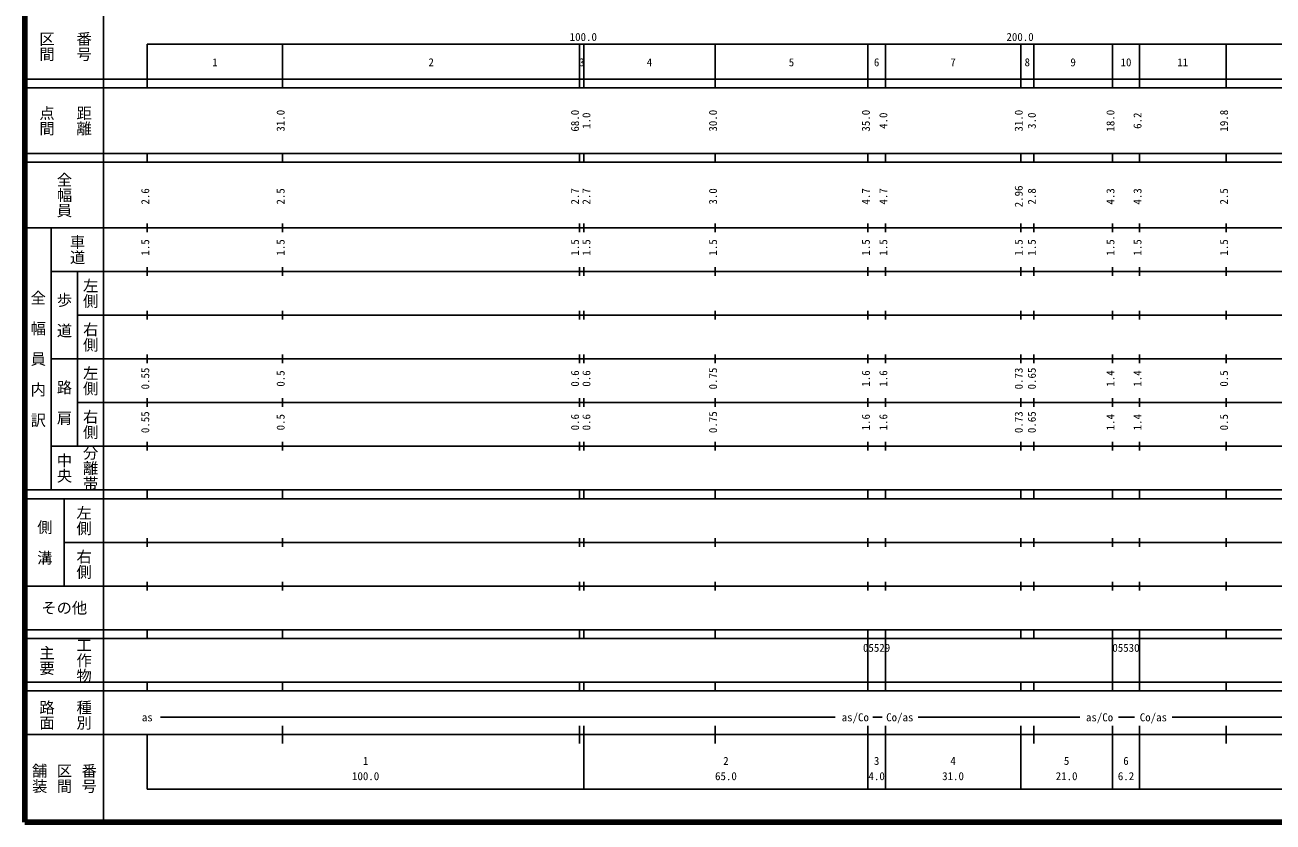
# Model space of a CAD drawing. Units: millimetres on the paper, enlarged 1000 times. Extents: x 40000 to 680000, y 20000 to 380000.
# Drawn here: x 40000 to 325768, y 20000 to 202409 of the extents above; entities that cross this region are included whole.
import ezdxf
from ezdxf.enums import TextEntityAlignment as Align

# ---------------------------------------------------------------- set-up
doc = ezdxf.new("R2010")
doc.units = ezdxf.units.MM
doc.header["$LTSCALE"] = 1000
doc.layers.add('M-TTL', color=2, linetype='Continuous', lineweight=140)
doc.layers.add('M-TTL-BAND', color=7, linetype='Continuous', lineweight=25)
doc.styles.add('@ＭＳ ゴシック', font='')
doc.styles.add('ＭＳ ゴシック', font='')
doc.styles.get('@ＭＳ ゴシック').set_extended_font_data('@MS Gothic')
doc.styles.get('ＭＳ ゴシック').set_extended_font_data('MS Gothic')

msp = doc.modelspace()

# ---------------------------------------------------------------- linework, layer by layer
at = {"layer": 'M-TTL'}
for p, q in [((40000, 380000), (40000, 20000)), ((40000, 20000), (680000, 20000))]:
    msp.add_line(p, q, dxfattribs=at)
at = {"layer": 'M-TTL-BAND'}
for p, q in [((58000, 370000), (58000, 20000)), ((68000, 198000), (579000, 198000)), ((68000, 198000), (68000, 188000)), ((99000, 188000), (99000, 198000)), ((167000, 188000), (167000, 198000)), ((168000, 188000), (168000, 198000)), ((198000, 188000), (198000, 198000)), ((233000, 188000), (233000, 198000)), ((237000, 188000), (237000, 198000)), ((268000, 188000), (268000, 198000)), ((271000, 188000), (271000, 198000)), ((289000, 188000), (289000, 198000)), ((295200, 188000), (295200, 198000)), ((315000, 188000), (315000, 198000)), ((40000, 190000), (579000, 190000)), ((40000, 188000), (579000, 188000)), ((40000, 173000), (579000, 173000)), ((68000, 171000), (68000, 173000)), ((99000, 171000), (99000, 173000)), ((167000, 171000), (167000, 173000)), ((168000, 171000), (168000, 173000)), ((198000, 171000), (198000, 173000)), ((233000, 171000), (233000, 173000)), ((237000, 171000), (237000, 173000)), ((268000, 171000), (268000, 173000)), ((271000, 171000), (271000, 173000)), ((289000, 171000), (289000, 173000)), ((295200, 171000), (295200, 173000)), ((315000, 171000), (315000, 173000)), ((40000, 171000), (579000, 171000)), ((40000, 156000), (579000, 156000)), ((46000, 96000), (46000, 156000)), ((68000, 155000), (68000, 157000)), ((99000, 155000), (99000, 157000)), ((167000, 155000), (167000, 157000)), ((168000, 155000), (168000, 157000)), ((198000, 155000), (198000, 157000)), ((233000, 155000), (233000, 157000)), ((237000, 155000), (237000, 157000)), ((268000, 155000), (268000, 157000)), ((271000, 155000), (271000, 157000)), ((289000, 155000), (289000, 157000)), ((295200, 155000), (295200, 157000)), ((315000, 155000), (315000, 157000)), ((46000, 146000), (579000, 146000)), ((52000, 146000), (52000, 106000)), ((68000, 145000), (68000, 147000)), ((99000, 145000), (99000, 147000)), ((167000, 145000), (167000, 147000)), ((168000, 145000), (168000, 147000)), ((198000, 145000), (198000, 147000)), ((233000, 145000), (233000, 147000)), ((237000, 145000), (237000, 147000)), ((268000, 145000), (268000, 147000)), ((271000, 145000), (271000, 147000)), ((289000, 145000), (289000, 147000)), ((295200, 145000), (295200, 147000)), ((315000, 145000), (315000, 147000)), ((52000, 136000), (579000, 136000)), ((68000, 135000), (68000, 137000)), ((99000, 135000), (99000, 137000)), ((167000, 135000), (167000, 137000)), ((168000, 135000), (168000, 137000)), ((198000, 135000), (198000, 137000)), ((233000, 135000), (233000, 137000)), ((237000, 135000), (237000, 137000)), ((268000, 135000), (268000, 137000)), ((271000, 135000), (271000, 137000)), ((289000, 135000), (289000, 137000)), ((295200, 135000), (295200, 137000)), ((315000, 135000), (315000, 137000)), ((46000, 126000), (579000, 126000)), ((68000, 125000), (68000, 127000)), ((99000, 125000), (99000, 127000)), ((167000, 125000), (167000, 127000)), ((168000, 125000), (168000, 127000)), ((198000, 125000), (198000, 127000)), ((233000, 125000), (233000, 127000)), ((237000, 125000), (237000, 127000)), ((268000, 125000), (268000, 127000)), ((271000, 125000), (271000, 127000)), ((289000, 125000), (289000, 127000)), ((295200, 125000), (295200, 127000)), ((315000, 125000), (315000, 127000)), ((52000, 116000), (579000, 116000)), ((68000, 115000), (68000, 117000)), ((99000, 115000), (99000, 117000)), ((167000, 115000), (167000, 117000)), ((168000, 115000), (168000, 117000)), ((198000, 115000), (198000, 117000)), ((233000, 115000), (233000, 117000)), ((237000, 115000), (237000, 117000)), ((268000, 115000), (268000, 117000)), ((271000, 115000), (271000, 117000)), ((289000, 115000), (289000, 117000)), ((295200, 115000), (295200, 117000)), ((315000, 115000), (315000, 117000)), ((46000, 106000), (579000, 106000)), ((68000, 105000), (68000, 107000)), ((99000, 105000), (99000, 107000)), ((167000, 105000), (167000, 107000)), ((168000, 105000), (168000, 107000)), ((198000, 105000), (198000, 107000)), ((233000, 105000), (233000, 107000)), ((237000, 105000), (237000, 107000)), ((268000, 105000), (268000, 107000)), ((271000, 105000), (271000, 107000)), ((289000, 105000), (289000, 107000)), ((295200, 105000), (295200, 107000)), ((315000, 105000), (315000, 107000)), ((40000, 96000), (579000, 96000)), ((68000, 94000), (68000, 96000)), ((99000, 94000), (99000, 96000)), ((167000, 94000), (167000, 96000)), ((168000, 94000), (168000, 96000)), ((198000, 94000), (198000, 96000)), ((233000, 94000), (233000, 96000)), ((237000, 94000), (237000, 96000)), ((268000, 94000), (268000, 96000)), ((271000, 94000), (271000, 96000)), ((289000, 94000), (289000, 96000)), ((295200, 94000), (295200, 96000)), ((315000, 94000), (315000, 96000)), ((40000, 94000), (579000, 94000)), ((49000, 94000), (49000, 74000)), ((49000, 84000), (579000, 84000)), ((68000, 83000), (68000, 85000)), ((99000, 83000), (99000, 85000)), ((167000, 83000), (167000, 85000)), ((168000, 83000), (168000, 85000)), ((198000, 83000), (198000, 85000)), ((233000, 83000), (233000, 85000)), ((237000, 83000), (237000, 85000)), ((268000, 83000), (268000, 85000)), ((271000, 83000), (271000, 85000)), ((289000, 83000), (289000, 85000)), ((295200, 83000), (295200, 85000)), ((315000, 83000), (315000, 85000)), ((68000, 73000), (68000, 75000)), ((99000, 73000), (99000, 75000)), ((167000, 73000), (167000, 75000)), ((168000, 73000), (168000, 75000)), ((198000, 73000), (198000, 75000)), ((233000, 73000), (233000, 75000)), ((237000, 73000), (237000, 75000)), ((268000, 73000), (268000, 75000)), ((271000, 73000), (271000, 75000)), ((289000, 73000), (289000, 75000)), ((295200, 73000), (295200, 75000)), ((315000, 73000), (315000, 75000)), ((40000, 74000), (579000, 74000)), ((40000, 64000), (579000, 64000)), ((68000, 62000), (68000, 64000)), ((99000, 62000), (99000, 64000)), ((167000, 62000), (167000, 64000)), ((168000, 62000), (168000, 64000)), ((198000, 62000), (198000, 64000)), ((233000, 62000), (233000, 64000)), ((237000, 62000), (237000, 64000)), ((268000, 62000), (268000, 64000)), ((271000, 62000), (271000, 64000)), ((289000, 62000), (289000, 64000)), ((295200, 62000), (295200, 64000)), ((315000, 62000), (315000, 64000)), ((40000, 62000), (579000, 62000)), ((233000, 52000), (233000, 62000)), ((237000, 52000), (237000, 62000)), ((289000, 52000), (289000, 62000)), ((295200, 52000), (295200, 62000)), ((40000, 52000), (579000, 52000)), ((68000, 50000), (68000, 52000)), ((99000, 50000), (99000, 52000)), ((167000, 50000), (167000, 52000)), ((168000, 50000), (168000, 52000)), ((198000, 50000), (198000, 52000)), ((233000, 50000), (233000, 52000)), ((237000, 50000), (237000, 52000)), ((268000, 50000), (268000, 52000)), ((271000, 50000), (271000, 52000)), ((289000, 50000), (289000, 52000)), ((295200, 50000), (295200, 52000)), ((315000, 50000), (315000, 52000)), ((40000, 50000), (579000, 50000)), ((71000, 44000), (225500, 44000)), ((236271, 44000), (234171, 44000)), ((244500, 44000), (281500, 44000)), ((294066, 44000), (290364, 44000)), ((302700, 44000), (370500, 44000)), ((99000, 38000), (99000, 42000)), ((167000, 38000), (167000, 42000)), ((168000, 27500), (168000, 42000)), ((198000, 38000), (198000, 42000)), ((233000, 27500), (233000, 42000)), ((237000, 27500), (237000, 42000)), ((268000, 27500), (268000, 42000)), ((271000, 38000), (271000, 42000)), ((289000, 27500), (289000, 42000)), ((295200, 27500), (295200, 42000)), ((315000, 38000), (315000, 42000)), ((40000, 40000), (579000, 40000)), ((68000, 40000), (68000, 27500)), ((68000, 27500), (579000, 27500))]:
    msp.add_line(p, q, dxfattribs=at)

# ---------------------------------------------------------------- texts
at = {"layer": 'M-TTL-BAND', "style": '@ＭＳ ゴシック'}
for s, p in [('区間', (45000, 197500)), ('番号', (53500, 197500)), ('点間', (45000, 180500)), ('距離', (53500, 180500)), ('全幅員', (49000, 163500)), ('車道', (52000, 151000)), ('左側', (55000, 141000)), ('全\u3000幅\u3000員\u3000内\u3000訳', (43000, 126000)), ('歩\u3000道', (49000, 136000)), ('右側', (55000, 131000)), ('左側', (55000, 121000)), ('路\u3000肩', (49000, 116000)), ('右側', (55000, 111000)), ('分離帯', (55000, 101000)), ('中央', (49000, 101000)), ('左側', (53500, 89000)), ('側\u3000溝', (44500, 84000)), ('右側', (53500, 79000)), ('主要', (45000, 57000)), ('工作物', (53500, 57000)), ('路面', (45000, 44500)), ('種別', (53500, 44500)), ('舗装', (43333, 30000)), ('区間', (49000, 30000)), ('番号', (54667, 30000))]:
    msp.add_text(s, height=2566, rotation=270, dxfattribs=at).set_placement(p, align=Align.MIDDLE_CENTER)
at = {"layer": 'M-TTL-BAND', "style": 'ＭＳ ゴシック'}
for s, p in [('100.0', (167844, 198195)), ('200.0', (267844, 198195)), ('1', (83500, 192405)), ('2', (133000, 192405)), ('3', (167500, 192405)), ('4', (183000, 192405)), ('5', (215500, 192405)), ('6', (235000, 192405)), ('7', (252500, 192405)), ('8', (269500, 192405)), ('9', (280000, 192405)), ('10', (292100, 192405)), ('11', (305100, 192405)), ('as', (68000, 42500)), ('as/Co', (230122, 42500)), ('Co/as', (240305, 42500)), ('as/Co', (286045, 42500)), ('Co/as', (298373, 42500)), ('1', (118000, 32523)), ('2', (200500, 32523)), ('3', (235000, 32523)), ('4', (252500, 32523)), ('5', (278500, 32523)), ('6', (292100, 32523)), ('100.0', (118000, 29033)), ('65.0', (200500, 29033)), ('4.0', (235000, 29033)), ('31.0', (252500, 29033)), ('21.0', (278500, 29033)), ('6.2', (292100, 29033))]:
    msp.add_text(s, height=1833, dxfattribs=at).set_placement(p, align=Align.BOTTOM_CENTER)
for s, p in [('31.0', (100000, 180500)), ('68.0', (167403, 180500)), ('1.0', (170011, 180500)), ('30.0', (199000, 180500)), ('35.0', (234000, 180500)), ('4.0', (238000, 180500)), ('31.0', (269000, 180500)), ('3.0', (272000, 180500)), ('18.0', (290000, 180500)), ('6.2', (296200, 180500)), ('19.8', (316000, 180500)), ('2.6', (69000, 163174)), ('2.5', (100000, 163174)), ('2.7', (167403, 163174)), ('2.7', (170011, 163174)), ('3.0', (199000, 163174)), ('4.7', (234000, 163174)), ('4.7', (238000, 163174)), ('2.96', (269000, 163174)), ('2.8', (272000, 163174)), ('4.3', (290000, 163174)), ('4.3', (296200, 163174)), ('2.5', (316000, 163174)), ('1.5', (69000, 151500)), ('1.5', (100000, 151500)), ('1.5', (167403, 151500)), ('1.5', (170011, 151500)), ('1.5', (199000, 151500)), ('1.5', (234000, 151500)), ('1.5', (238000, 151500)), ('1.5', (269000, 151500)), ('1.5', (272000, 151500)), ('1.5', (290000, 151500)), ('1.5', (296200, 151500)), ('1.5', (316000, 151500)), ('0.55', (69000, 121500)), ('0.5', (100000, 121500)), ('0.6', (167403, 121500)), ('0.6', (170011, 121500)), ('0.75', (199000, 121500)), ('1.6', (234000, 121500)), ('1.6', (238000, 121500)), ('0.73', (269000, 121500)), ('0.65', (272000, 121500)), ('1.4', (290000, 121500)), ('1.4', (296200, 121500)), ('0.5', (316000, 121500)), ('0.55', (69000, 111500)), ('0.5', (100000, 111500)), ('0.6', (167403, 111500)), ('0.6', (170011, 111500)), ('0.75', (199000, 111500)), ('1.6', (234000, 111500)), ('1.6', (238000, 111500)), ('0.73', (269000, 111500)), ('0.65', (272000, 111500)), ('1.4', (290000, 111500)), ('1.4', (296200, 111500)), ('0.5', (316000, 111500))]:
    msp.add_text(s, height=1833, rotation=90, dxfattribs=at).set_placement(p, align=Align.BOTTOM_CENTER)
msp.add_text('その他', height=2566, dxfattribs=at).set_placement((49000, 69000), align=Align.MIDDLE_CENTER)
for s, p in [('05529', (231875, 58405)), ('05530', (288975, 58405))]:
    msp.add_text(s, height=1833, dxfattribs=at).set_placement(p, align=Align.BOTTOM_LEFT)

doc.saveas('drawing.dxf')
